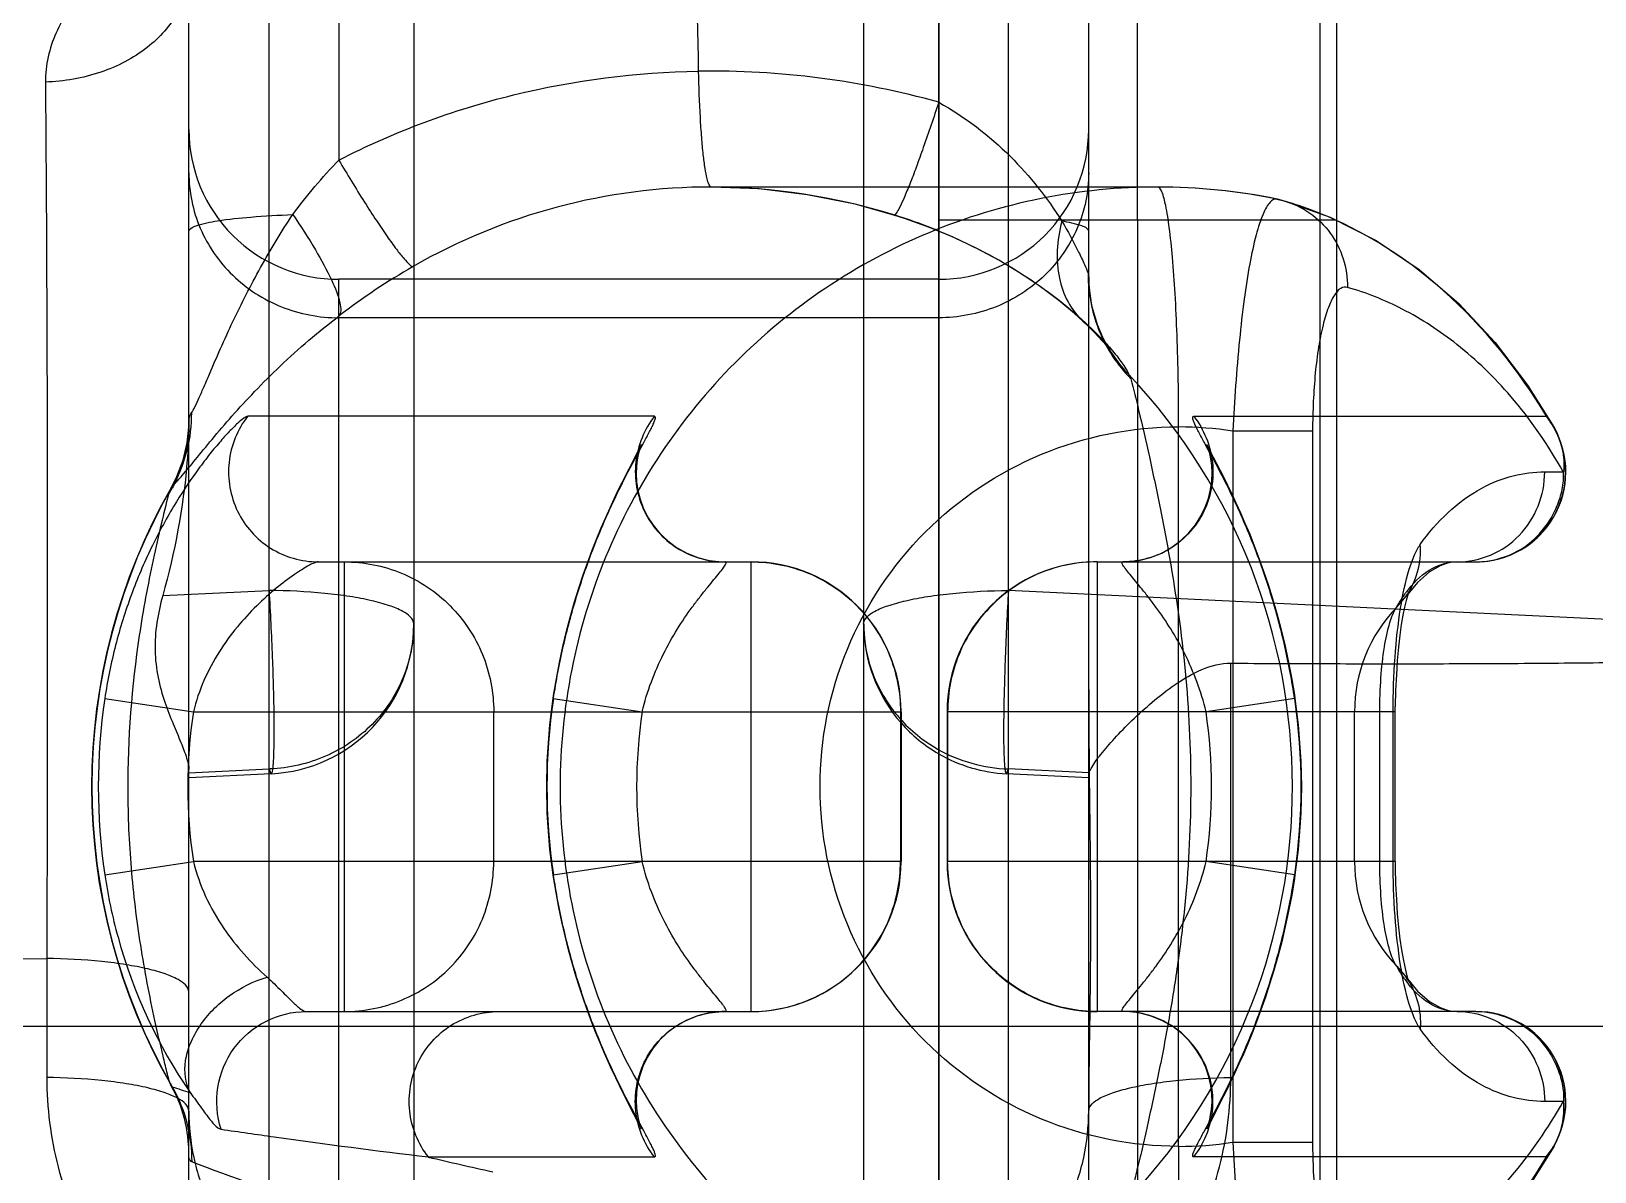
# Model space of a CAD drawing. Header units: millimetres. Extents: x 28656 to 29764, y -21384 to -20601.
# Drawn here: x 28895.61 to 28900.93, y -20744.49 to -20740.61 of the extents above; entities that cross this region are included whole.
import ezdxf

# ---------------------------------------------------------------- set-up
doc = ezdxf.new("R2010")
doc.units = ezdxf.units.MM
doc.header["$LTSCALE"] = 8
doc.layers.add('Cav-cor', color=30, linetype='Continuous')
doc.layers.add('dim', color=3, linetype='Continuous', lineweight=15)

# ---------------------------------------------------------------- blocks, each defined once
blk = doc.blocks.new('20160903.083130')
at = {"layer": 'Cav-cor', "color": 241}
for p, q in [((-0.2369, 23.4378), (-0.2369, 53.3917)), ((-0.7469, 51.8869), (-0.7469, 49.0643)), ((-0.8744, 46.3274), (-0.8744, 51.7583)), ((-0.1094, 46.3274), (-0.1094, 51.7588)), ((-0.8062, 46.7974), (-0.8062, 51.5036)), ((-0.1776, 46.7974), (-0.1776, 51.5036)), ((-0.6832, 51.3763), (-0.6832, 46.62)), ((-0.3007, 51.3763), (-0.3007, 46.62)), ((-0.0678, 49.0135), (-0.0678, 50.6318)), ((0.087, 50.2111), (0.087, 46.5596)), ((0.1013, 50.2043), (0.1013, 46.5665)), ((-0.0507, 49.0414), (-0.4301, 49.0414)), ((0.0512, 49.031), (0.0507, 49.0311)), ((0.0507, 49.0311), (0.0568, 49.0297)), ((-0.275, 49.0176), (-0.2751, 49.0177)), ((-0.2369, 49.0135), (0.1013, 49.0135)), ((-0.0678, 49.0135), (-0.0678, 47.7572)), ((0.1013, 49.013), (0.1006, 49.0133)), ((-0.7469, 45.9755), (-0.7469, 48.9629)), ((-0.2369, 48.9629), (-0.7469, 48.9629)), ((-0.2369, 48.9302), (-0.7469, 48.9302)), ((-0.1143, 48.9274), (-0.1089, 48.9229)), ((-0.0976, 48.9137), (-0.0973, 48.9132)), ((-0.4786, 48.8464), (-0.8244, 48.8464)), ((-0.0329, 48.2254), (-0.0329, 48.8374)), ((-0.0201, 48.8464), (0.2798, 48.8464)), ((0.2797, 48.8464), (0.2863, 48.837)), ((0.2863, 48.837), (0.2863, 48.8369)), ((0.0131, 48.8339), (0.0131, 48.2289)), ((0.0131, 48.8339), (0.081, 48.8339)), ((0.081, 48.8339), (0.081, 48.2289)), ((-0.0066, 48.8176), (0.0023, 48.8003)), ((0.2783, 48.7991), (0.2941, 48.7991)), ((-0.8894, 48.7856), (-0.8878, 48.7879)), ((-0.7644, 48.7226), (-0.3964, 48.7226)), ((-0.7422, 48.3401), (-0.7422, 48.7226)), ((-0.3964, 48.3401), (-0.3964, 48.7226)), ((-0.1023, 48.7226), (-0.1023, 48.3401)), ((-0.1023, 48.7226), (0.2198, 48.7226)), ((-0.8966, 48.6939), (-0.8062, 48.6982)), ((0.6346, 48.659), (-0.1776, 48.6982)), ((0.1525, 48.684), (0.1604, 48.6933)), ((0.1604, 48.6933), (0.1605, 48.6934)), ((0.0114, 48.284), (0.0114, 48.6364)), ((-0.9459, 48.6064), (-0.8705, 48.5951)), ((-0.5647, 48.6064), (-0.489, 48.5951)), ((0.066, 48.6064), (-0.0096, 48.5951)), ((0.1513, 48.4676), (0.1513, 48.5996)), ((-0.8705, 48.5951), (-0.2689, 48.5951)), ((-0.6152, 48.4676), (-0.6152, 48.5951)), ((-0.2694, 48.5951), (-0.2694, 48.4676)), ((-0.2689, 48.5951), (-0.2689, 48.4676)), ((-0.2298, 48.5951), (-0.2298, 48.4676)), ((0.1513, 48.5951), (-0.2298, 48.5951)), ((-0.2293, 48.5951), (-0.2293, 48.4676)), ((0.1165, 48.4676), (0.1165, 48.5951)), ((0.1381, 48.4676), (0.1381, 48.5951)), ((0.1494, 48.4676), (0.1494, 48.5951)), ((-0.8744, 48.5431), (-0.8062, 48.5464)), ((-0.8045, 48.5424), (-0.8062, 48.5464)), ((-0.1793, 48.5424), (-0.1776, 48.5464)), ((-0.1094, 48.5431), (-0.1776, 48.5464)), ((-0.8045, 48.5424), (-0.8744, 48.539)), ((-0.1094, 48.539), (-0.1793, 48.5424)), ((-0.9459, 48.4564), (-0.8705, 48.4676)), ((-0.2689, 48.4676), (-0.8705, 48.4676)), ((-0.5647, 48.4563), (-0.489, 48.4676)), ((0.1513, 48.4676), (-0.2298, 48.4676)), ((0.066, 48.4563), (-0.0096, 48.4676)), ((-1.6574, 48.3794), (-0.9952, 48.3852)), ((-0.9952, 48.3852), (-0.9952, 48.284)), ((0.1525, 48.3787), (0.1604, 48.3694)), ((0.1604, 48.3694), (0.1605, 48.3693)), ((-0.7745, 48.3401), (-0.3964, 48.3401)), ((0.2198, 48.3401), (-0.1023, 48.3401)), ((0.9616, 48.3274), (-1.3712, 48.3274)), ((-0.8896, 48.2774), (-0.891, 48.2803)), ((-0.8885, 48.276), (-0.8896, 48.2774)), ((-0.492, 48.2451), (-0.5, 48.2606)), ((-0.1094, 48.2568), (-0.1094, 48.2562)), ((0.2941, 48.2636), (0.2783, 48.2636)), ((0.0131, 48.2289), (0.081, 48.2289)), ((0.2797, 48.2164), (0.2863, 48.2257)), ((0.2863, 48.2257), (0.2863, 48.2258)), ((-0.6708, 48.2164), (-0.4786, 48.2164)), ((0.2798, 48.2164), (-0.0201, 48.2164))]:
    blk.add_line(p, q, dxfattribs=at)
for points in [[(-0.275, 49.0176), (-0.3079, 49.0267), (-0.3487, 49.0349), (-0.3896, 49.0398), (-0.4301, 49.0414)], [(0.0568, 49.0297), (0.096, 49.0158), (0.1351, 48.9959), (0.1716, 48.9713), (0.2053, 48.9423), (0.2361, 48.9093), (0.2638, 48.873), (0.2863, 48.837)], [(-0.2246, 48.9987), (-0.2447, 49.007), (-0.2651, 49.0144), (-0.275, 49.0176)], [(-0.1143, 48.9274), (-0.1214, 48.9338), (-0.1349, 48.945), (-0.1505, 48.9567), (-0.1676, 48.9682), (-0.1859, 48.9792), (-0.205, 48.9894), (-0.2246, 48.9987)], [(-0.1094, 48.9648), (-0.1092, 48.957), (-0.1069, 48.9406), (-0.1022, 48.9245), (-0.0976, 48.9137)], [(-0.0921, 48.9039), (-0.092, 48.9038), (-0.092, 48.9038), (-0.0927, 48.9047), (-0.0939, 48.9062), (-0.0957, 48.9083), (-0.0981, 48.911), (-0.1012, 48.9144), (-0.1049, 48.9183), (-0.1092, 48.9225), (-0.1138, 48.9269), (-0.1143, 48.9274)], [(-0.0973, 48.9132), (-0.0954, 48.9095), (-0.0936, 48.9063), (-0.0925, 48.9045), (-0.0921, 48.9039)], [(-0.8894, 48.7856), (-0.8851, 48.7939), (-0.8792, 48.8092), (-0.8758, 48.8239), (-0.8745, 48.8372), (-0.8744, 48.841)], [(-0.5647, 48.6064), (-0.5643, 48.6088), (-0.5619, 48.6231), (-0.5593, 48.637), (-0.5564, 48.6505), (-0.5533, 48.6636), (-0.5499, 48.6763), (-0.5464, 48.6885), (-0.5428, 48.7003), (-0.5391, 48.7115), (-0.5353, 48.7223), (-0.5315, 48.7326), (-0.5276, 48.7424), (-0.5238, 48.7516), (-0.52, 48.7604), (-0.5163, 48.7686), (-0.5128, 48.7763), (-0.5094, 48.7835), (-0.5061, 48.7901), (-0.503, 48.7962), (-0.5002, 48.8018), (-0.4935, 48.8148)], [(-0.4898, 48.8221), (-0.4897, 48.8224), (-0.4898, 48.822), (-0.4904, 48.8205), (-0.4913, 48.8178), (-0.4923, 48.814), (-0.4932, 48.8093), (-0.4939, 48.8038), (-0.4941, 48.7975), (-0.4938, 48.7906), (-0.4927, 48.7834), (-0.4908, 48.7759), (-0.4881, 48.7684), (-0.4844, 48.761), (-0.4797, 48.7537), (-0.474, 48.7468), (-0.4673, 48.7404), (-0.4597, 48.7347), (-0.4511, 48.73), (-0.4417, 48.7262), (-0.4317, 48.7237), (-0.4212, 48.7227), (-0.4193, 48.7226)], [(-0.4935, 48.8148), (-0.4919, 48.8179), (-0.4907, 48.8202), (-0.49, 48.8217), (-0.4898, 48.8221)], [(-0.08, 48.7226), (-0.0773, 48.7227), (-0.0668, 48.7238), (-0.0567, 48.7263), (-0.0472, 48.7301), (-0.0387, 48.735), (-0.031, 48.7407), (-0.0243, 48.7472), (-0.0186, 48.7541), (-0.014, 48.7615), (-0.0103, 48.769), (-0.0076, 48.7766), (-0.0058, 48.7841), (-0.0048, 48.7913), (-0.0045, 48.7982), (-0.0048, 48.8045), (-0.0055, 48.8101), (-0.0065, 48.8148), (-0.0075, 48.8184), (-0.0084, 48.8208), (-0.0089, 48.8221), (-0.009, 48.8224)], [(-0.009, 48.8224), (-0.0086, 48.8217), (-0.0078, 48.82), (-0.0066, 48.8176)], [(0.0023, 48.8003), (0.0054, 48.7943), (0.0087, 48.7877), (0.0122, 48.7804), (0.0158, 48.7727), (0.0196, 48.7643), (0.0235, 48.7554), (0.0275, 48.746), (0.0314, 48.7361), (0.0354, 48.7257), (0.0393, 48.7148), (0.0432, 48.7033), (0.047, 48.6913), (0.0506, 48.6788), (0.054, 48.6658), (0.0573, 48.6524), (0.0603, 48.6385), (0.0631, 48.6241), (0.0656, 48.6094), (0.066, 48.6064)], [(0.2038, 48.7226), (0.1971, 48.7219), (0.1893, 48.7193), (0.1803, 48.714), (0.1701, 48.7051), (0.1605, 48.6934)], [(0.163, 48.6976), (0.163, 48.6975), (0.1626, 48.6965), (0.1617, 48.6938), (0.1605, 48.6897), (0.1592, 48.6841), (0.1578, 48.6773), (0.1564, 48.6692), (0.1551, 48.6601), (0.154, 48.6499), (0.153, 48.6387), (0.1522, 48.6266), (0.1516, 48.6135), (0.1513, 48.5996)], [(0.1604, 48.6933), (0.1616, 48.6951), (0.1627, 48.697), (0.163, 48.6976)], [(-0.5702, 48.5314), (-0.5698, 48.553), (-0.5675, 48.5841), (-0.5647, 48.6064)], [(0.066, 48.6064), (0.0688, 48.5841), (0.0711, 48.553), (0.0716, 48.5314)], [(-0.5647, 48.4563), (-0.5674, 48.4778), (-0.5697, 48.5089), (-0.5702, 48.5314)], [(0.0716, 48.5314), (0.0711, 48.5089), (0.0688, 48.4778), (0.066, 48.4563)], [(0.1513, 48.4676), (0.1513, 48.4623), (0.1516, 48.4484), (0.1522, 48.4353), (0.153, 48.4231), (0.1541, 48.412), (0.1552, 48.4018), (0.1565, 48.3927), (0.1579, 48.3848), (0.1593, 48.378), (0.1606, 48.3726), (0.1618, 48.3686), (0.1626, 48.3661), (0.1628, 48.3657)], [(-0.5, 48.2606), (-0.5026, 48.2657), (-0.5054, 48.2713), (-0.5084, 48.2772), (-0.5115, 48.2836), (-0.5147, 48.2905), (-0.518, 48.2977), (-0.5214, 48.3054), (-0.5248, 48.3135), (-0.5283, 48.3219), (-0.5317, 48.3309), (-0.5352, 48.3402), (-0.5386, 48.3499), (-0.542, 48.36), (-0.5453, 48.3705), (-0.5485, 48.3814), (-0.5516, 48.3927), (-0.5545, 48.4044), (-0.5573, 48.4164), (-0.5599, 48.4287), (-0.5622, 48.4414), (-0.5643, 48.4543), (-0.5646, 48.4563)], [(0.066, 48.4563), (0.0655, 48.4532), (0.0632, 48.4392), (0.0606, 48.4255), (0.0577, 48.4123), (0.0547, 48.3994), (0.0514, 48.3869), (0.048, 48.3749), (0.0444, 48.3633), (0.0408, 48.3522), (0.0371, 48.3415), (0.0333, 48.3314), (0.0295, 48.3217), (0.0258, 48.3126), (0.0221, 48.3039), (0.0184, 48.2957), (0.0149, 48.288), (0.0115, 48.2809), (0.0083, 48.2742), (0.0052, 48.2681), (0.0024, 48.2625), (-0.0062, 48.2458)], [(0.1628, 48.3657), (0.163, 48.3652), (0.1627, 48.3658), (0.1614, 48.3679), (0.1604, 48.3694)], [(0.1605, 48.3693), (0.1702, 48.3575), (0.1804, 48.3486), (0.1894, 48.3434), (0.1971, 48.3408), (0.2038, 48.3401)], [(-0.4187, 48.3401), (-0.4213, 48.3401), (-0.4319, 48.3389), (-0.4421, 48.3364), (-0.4515, 48.3326), (-0.4601, 48.3277), (-0.4678, 48.3219), (-0.4745, 48.3154), (-0.4802, 48.3083), (-0.4848, 48.301), (-0.4885, 48.2934), (-0.4911, 48.2858), (-0.4929, 48.2783), (-0.4939, 48.271), (-0.4941, 48.2641), (-0.4938, 48.2579), (-0.493, 48.2523), (-0.492, 48.2477), (-0.491, 48.2441), (-0.4902, 48.2417), (-0.4898, 48.2405), (-0.4897, 48.2403)], [(-0.009, 48.2403), (-0.0089, 48.2404), (-0.0085, 48.2415), (-0.0077, 48.2437), (-0.0067, 48.2472), (-0.0057, 48.2516), (-0.0049, 48.257), (-0.0045, 48.2631), (-0.0047, 48.2699), (-0.0055, 48.2772), (-0.0072, 48.2847), (-0.0098, 48.2924), (-0.0133, 48.3), (-0.0179, 48.3076), (-0.0235, 48.3147), (-0.0302, 48.3214), (-0.0379, 48.3273), (-0.0466, 48.3323), (-0.0562, 48.3362), (-0.0664, 48.3389), (-0.0771, 48.3401), (-0.0793, 48.3401)], [(-0.8815, 48.2601), (-0.8829, 48.2637), (-0.8849, 48.2683), (-0.8874, 48.2733), (-0.8896, 48.2774)], [(-0.4897, 48.2403), (-0.4897, 48.2403), (-0.4901, 48.2411), (-0.4908, 48.2428), (-0.492, 48.2451)], [(-0.0062, 48.2458), (-0.0075, 48.2433), (-0.0084, 48.2415), (-0.0089, 48.2405), (-0.009, 48.2403)], [(0.2863, 48.2257), (0.2636, 48.1895), (0.2359, 48.1531), (0.2051, 48.1202), (0.1714, 48.0913), (0.1349, 48.0667), (0.0958, 48.0469), (0.0568, 48.0331)]]:
    blk.add_lwpolyline(points, dxfattribs=at)
for centre, radius, start, end in [((-0.4301, 48.4222), 0.7178, 74.3871, 90.8682), ((-0.7469, 49.0904), 0.1275, 179.9997, 270), ((-0.2369, 49.0904), 0.1275, 270, 0.0003), ((-0.4307, 48.5338), 0.5076, 89.9274, 119.8955), ((-0.4302, 48.521), 0.5203, 72.6583, 89.9852), ((-0.0508, 48.5324), 0.509, 78.4924, 89.9847), ((-0.0508, 48.5339), 0.5075, 78.3971, 89.9841), ((-0.0322, 48.7206), 0.3214, 65.5944, 74.9548), ((-0.4179, 48.5599), 0.4796, 68.208, 72.6837), ((-0.4136, 48.5707), 0.4679, 67.7792, 68.2047), ((-0.391, 48.4665), 0.5857, 119.9916, 127.3851), ((0.0131, 48.9677), 0.1232, 206.2863, 224.198), ((-0.4476, 48.5314), 0.5114, 316.87, 43.2655), ((-0.033, 48.5332), 0.3041, 81.2965, 89.9935), ((0.2198, 48.7991), 0.0765, 270, 29.6379), ((0.2199, 48.7996), 0.076, 29.4921, 38), ((-0.4457, 48.5314), 0.5114, 150.185, 209.7767), ((-0.4451, 48.5314), 0.5117, 149.9081, 209.9343), ((-0.994, 48.8422), 0.1198, 328.8043, 331.6178), ((-0.3964, 48.5951), 0.1275, 0.0001, 89.9999), ((-0.1023, 48.5951), 0.1275, 90, 180), ((0.2337, 48.6426), 0.091, 141.5264, 144.4765), ((0.2443, 48.5952), 0.1277, 135.9205, 180.0202), ((-0.8107, 48.6697), 0.1275, 272.7626, 359.9999), ((-0.1733, 48.6696), 0.1273, 180, 221.2991), ((-0.4422, 48.5314), 0.5092, 171.5261, 188.4742), ((-0.0607, 48.5314), 0.5093, 171.5259, 188.4741), ((-0.1774, 48.6714), 0.1237, 212.3088, 219.8655), ((-0.438, 48.5313), 0.5093, 351.5259, 8.4741), ((-0.443, 48.5314), 0.4323, 171.5158, 188.4849), ((-0.0614, 48.5314), 0.4323, 171.5154, 188.4846), ((-0.1763, 48.6724), 0.1251, 219.854, 221.4577), ((-0.1726, 48.6704), 0.1283, 221.3602, 239.8638), ((-0.4372, 48.5313), 0.4323, 351.5154, 8.4846), ((-0.8106, 48.6755), 0.1292, 271.936, 272.3128), ((-0.3964, 48.4676), 0.1275, 270.0001, 359.9999), ((-0.1023, 48.4676), 0.1275, 180, 270), ((0.2443, 48.4676), 0.1277, 179.9799, 224.0794), ((0.2341, 48.4204), 0.0915, 215.5256, 218.1442), ((0.2198, 48.2636), 0.0765, 330.3621, 90), ((-0.9986, 48.2174), 0.1247, 28.7953, 30.3032), ((-0.9958, 48.2189), 0.1215, 19.8202, 28.821), ((-0.2106, 50.39), 2.22, 252.2184, 252.6275), ((-0.9992, 48.2129), 0.1275, 359.6991, 29.7074), ((-0.033, 48.5295), 0.3041, 270.0065, 278.7035), ((0.2199, 48.2631), 0.076, 322, 330.5091), ((0.2467, 52.1031), 3.9936, 256.7178, 257.5232)]:
    blk.add_arc(centre, radius, start, end, dxfattribs=at)
for points, knots in [([(-0.441, 49.1399), (-0.4435, 49.263), (-0.4496, 49.4382), (-0.4649, 49.6563), (-0.4745, 49.7514), (-0.48, 49.7944)], [0, 0, 0, 0, 0.563189, 0.801478, 1, 1, 1, 1]), ([(-0.8744, 49.2264), (-0.8744, 49.2141), (-0.8815, 49.1881), (-0.9095, 49.1571), (-0.9496, 49.1365), (-0.9805, 49.1312), (-0.9964, 49.1307)], [0, 0, 0, 0, 0.217309, 0.454651, 0.718254, 1, 1, 1, 1]), ([(-0.9661, 49.2088), (-0.9735, 49.1969), (-0.9897, 49.1736), (-0.9965, 49.145), (-0.9964, 49.1307)], [0, 0, 0, 0, 0.494123, 1, 1, 1, 1]), ([(-0.9964, 49.1307), (-0.9954, 49.0175), (-0.9945, 48.769), (-0.9948, 48.5205), (-0.9952, 48.3852)], [0, 0, 0, 0, 0.455505, 1, 1, 1, 1]), ([(-0.7469, 49.0643), (-0.7, 49.0885), (-0.5998, 49.1257), (-0.4939, 49.1391), (-0.441, 49.1399)], [0, 0, 0, 0, 0.499504, 1, 1, 1, 1]), ([(-0.4301, 49.0414), (-0.431, 49.0414), (-0.4327, 49.0443), (-0.434, 49.0493), (-0.4358, 49.0582), (-0.4372, 49.0698), (-0.4385, 49.0843), (-0.4401, 49.108), (-0.4407, 49.1268), (-0.441, 49.1399)], [0, 0, 0, 0, 0.025742, 0.081687, 0.170012, 0.289077, 0.435903, 0.606562, 1, 1, 1, 1]), ([(-0.2369, 49.1135), (-0.2411, 49.1006), (-0.2474, 49.0821), (-0.2557, 49.0589), (-0.2611, 49.0447), (-0.2658, 49.0333), (-0.2696, 49.025), (-0.2723, 49.0201), (-0.2739, 49.018), (-0.2747, 49.0175), (-0.275, 49.0176)], [0, 0, 0, 0, 0.393078, 0.564689, 0.712626, 0.832696, 0.921645, 0.976978, 0.992051, 1, 1, 1, 1]), ([(-0.2369, 49.1135), (-0.2146, 49.1011), (-0.1752, 49.0709), (-0.1447, 49.0322), (-0.1322, 49.0124)], [0, 0, 0, 0, 0.521719, 1, 1, 1, 1]), ([(-0.7469, 49.0643), (-0.7398, 49.0523), (-0.7293, 49.035), (-0.7154, 49.0134), (-0.7064, 49.0001), (-0.6986, 48.9892), (-0.6923, 48.9812), (-0.6879, 48.9764), (-0.6853, 48.9743), (-0.6842, 48.9738), (-0.6837, 48.9738)], [0, 0, 0, 0, 0.378425, 0.546434, 0.693326, 0.81488, 0.907742, 0.96933, 0.988289, 1, 1, 1, 1]), ([(-0.8744, 49.0536), (-0.8744, 49.0375), (-0.8677, 49.0049), (-0.8392, 48.9639), (-0.7968, 48.9365), (-0.7635, 48.9302), (-0.7469, 48.9302)], [0, 0, 0, 0, 0.246224, 0.494677, 0.746248, 1, 1, 1, 1]), ([(-0.1094, 49.0536), (-0.1094, 49.0375), (-0.1161, 49.0049), (-0.1447, 48.9639), (-0.187, 48.9365), (-0.2204, 48.9302), (-0.2369, 48.9302)], [0, 0, 0, 0, 0.246225, 0.494677, 0.746248, 1, 1, 1, 1]), ([(-0.0507, 49.0414), (-0.0839, 49.0414), (-0.1505, 49.0348), (-0.2464, 49.0056), (-0.3348, 48.9581), (-0.4123, 48.8943), (-0.4759, 48.8165), (-0.5387, 48.6986), (-0.5721, 48.5314), (-0.5387, 48.3641), (-0.4759, 48.2462), (-0.4123, 48.1684), (-0.3348, 48.1046), (-0.2464, 48.0572), (-0.1505, 48.0279), (-0.0839, 48.0214), (-0.0507, 48.0214)], [0, 0, 0, 0, 0.062458, 0.124934, 0.187442, 0.249994, 0.312592, 0.375233, 0.5, 0.624767, 0.687408, 0.750006, 0.812558, 0.875066, 0.937542, 1, 1, 1, 1]), ([(-0.0329, 48.8374), (-0.0329, 48.8506), (-0.0331, 48.8767), (-0.0341, 48.9144), (-0.0357, 48.9493), (-0.0378, 48.9798), (-0.0404, 49.0049), (-0.0432, 49.0235), (-0.046, 49.0349), (-0.0484, 49.0401), (-0.05, 49.0414), (-0.0507, 49.0414)], [0, 0, 0, 0, 0.192757, 0.378157, 0.549151, 0.69925, 0.822809, 0.915315, 0.973811, 0.990312, 1, 1, 1, 1]), ([(0.0507, 49.0311), (0.0498, 49.0313), (0.0474, 49.0309), (0.0443, 49.0282), (0.0414, 49.0239), (0.0385, 49.0177), (0.0356, 49.0098), (0.0315, 48.9959), (0.027, 48.9744), (0.0224, 48.9446), (0.0171, 48.8972), (0.0145, 48.8597), (0.0131, 48.8339)], [0, 0, 0, 0, 0.014338, 0.03265, 0.057806, 0.090829, 0.131997, 0.18123, 0.302641, 0.451272, 0.62162, 1, 1, 1, 1]), ([(0.0568, 49.0297), (0.0645, 49.0274), (0.0794, 49.0204), (0.0971, 49.003), (0.1082, 48.9808), (0.1107, 48.9643), (0.1106, 48.956)], [0, 0, 0, 0, 0.247656, 0.496434, 0.747497, 1, 1, 1, 1]), ([(-0.8744, 49.0039), (-0.8744, 49.0048), (-0.8722, 49.007), (-0.8641, 49.0101), (-0.8467, 49.0135), (-0.8194, 49.0163), (-0.798, 49.0175), (-0.7861, 49.018)], [0, 0, 0, 0, 0.030843, 0.088118, 0.293284, 0.606903, 1, 1, 1, 1]), ([(-0.8723, 48.8493), (-0.871, 48.8508), (-0.8688, 48.8553), (-0.8653, 48.8628), (-0.8613, 48.8721), (-0.8553, 48.8861), (-0.8473, 48.9045), (-0.837, 48.9271), (-0.8257, 48.9501), (-0.8094, 48.9808), (-0.7958, 49.0034), (-0.7861, 49.018)], [0, 0, 0, 0, 0.030811, 0.077073, 0.131819, 0.19128, 0.317711, 0.449624, 0.584662, 0.721766, 1, 1, 1, 1]), ([(-0.7861, 49.018), (-0.7793, 49.0082), (-0.7675, 48.9899), (-0.7538, 48.9649), (-0.7466, 48.9473), (-0.745, 48.9369), (-0.7457, 48.9331), (-0.7466, 48.9319)], [0, 0, 0, 0, 0.370216, 0.674521, 0.88629, 0.954279, 1, 1, 1, 1]), ([(-0.1322, 49.0124), (-0.1344, 49.0042), (-0.137, 48.988), (-0.1354, 48.9644), (-0.1281, 48.9435), (-0.1194, 48.9321), (-0.1143, 48.9274)], [0, 0, 0, 0, 0.278531, 0.535663, 0.77344, 1, 1, 1, 1]), ([(-0.1094, 49.0039), (-0.1094, 49.0048), (-0.1114, 49.0069), (-0.119, 49.0099), (-0.1265, 49.0114), (-0.1322, 49.0124)], [0, 0, 0, 0, 0.106927, 0.302353, 1, 1, 1, 1]), ([(-0.1322, 49.0124), (-0.1272, 49.0038), (-0.1205, 48.9916), (-0.1134, 48.9766), (-0.1108, 48.9706), (-0.1099, 48.9681)], [0, 0, 0, 0, 0.60242, 0.841477, 1, 1, 1, 1]), ([(0.2798, 48.8464), (0.2561, 48.8859), (0.2037, 48.9514), (0.1342, 48.998), (0.1013, 49.013)], [0, 0, 0, 0, 0.560607, 1, 1, 1, 1]), ([(-0.2366, 49.0039), (-0.2106, 48.9932), (-0.1654, 48.9697), (-0.1252, 48.9385), (-0.1089, 48.9229)], [0, 0, 0, 0, 0.555322, 1, 1, 1, 1]), ([(-0.1094, 48.9648), (-0.1094, 48.949), (-0.103, 48.9169), (-0.0848, 48.8897), (-0.0736, 48.8783)], [0, 0, 0, 0, 0.498395, 1, 1, 1, 1]), ([(0.1106, 48.956), (0.1087, 48.9566), (0.1053, 48.9559), (0.1019, 48.9528), (0.098, 48.9476), (0.0937, 48.9379), (0.0893, 48.923), (0.0857, 48.9043), (0.083, 48.8826), (0.0814, 48.8588), (0.081, 48.8423), (0.081, 48.8339)], [0, 0, 0, 0, 0.04297, 0.069998, 0.103331, 0.191862, 0.310392, 0.456296, 0.624533, 0.80834, 1, 1, 1, 1]), ([(0.2941, 48.7991), (0.2813, 48.8218), (0.2545, 48.8612), (0.207, 48.9072), (0.1596, 48.9383), (0.1267, 48.9515), (0.1106, 48.956)], [0, 0, 0, 0, 0.316155, 0.573465, 0.796982, 1, 1, 1, 1]), ([(-0.8878, 48.7879), (-0.885, 48.7903), (-0.8787, 48.7976), (-0.8679, 48.8107), (-0.854, 48.8277), (-0.8374, 48.8472), (-0.8182, 48.868), (-0.7887, 48.8975), (-0.7641, 48.9186), (-0.7466, 48.9319)], [0, 0, 0, 0, 0.055116, 0.141816, 0.252535, 0.38059, 0.521709, 0.673166, 1, 1, 1, 1]), ([(-0.1089, 48.9229), (-0.1043, 48.9186), (-0.0963, 48.9104), (-0.0862, 48.8988), (-0.0794, 48.8896), (-0.0761, 48.8841), (-0.0752, 48.8818)], [0, 0, 0, 0, 0.354454, 0.644538, 0.86248, 1, 1, 1, 1]), ([(-0.0736, 48.8783), (-0.0711, 48.8695), (-0.0659, 48.8473), (-0.0573, 48.8102), (-0.0481, 48.7664), (-0.0363, 48.7038), (-0.0253, 48.6234), (-0.021, 48.5256), (-0.0256, 48.444), (-0.0336, 48.3794), (-0.0413, 48.3318), (-0.0502, 48.2857), (-0.0582, 48.2488), (-0.0644, 48.2216), (-0.0685, 48.2044), (-0.0718, 48.1914), (-0.0735, 48.1842), (-0.0744, 48.1818)], [0, 0, 0, 0, 0.038965, 0.096873, 0.16178, 0.229415, 0.367362, 0.506231, 0.645066, 0.714211, 0.782778, 0.849976, 0.913775, 0.942942, 0.968757, 0.988857, 1, 1, 1, 1]), ([(-0.8244, 48.8464), (-0.8248, 48.8464), (-0.826, 48.8459), (-0.8289, 48.844), (-0.8337, 48.8398), (-0.8407, 48.8329), (-0.8489, 48.8237), (-0.858, 48.8126), (-0.8715, 48.7948), (-0.8885, 48.7689), (-0.9074, 48.7338), (-0.9242, 48.6943), (-0.9375, 48.6515), (-0.9436, 48.6216), (-0.9459, 48.6064)], [0, 0, 0, 0, 0.004971, 0.012989, 0.038213, 0.074473, 0.119904, 0.1728, 0.231778, 0.363897, 0.510377, 0.667349, 0.831781, 1, 1, 1, 1]), ([(-0.8744, 48.8448), (-0.8744, 48.832), (-0.8767, 48.7811), (-0.8864, 48.7307), (-0.8966, 48.6939)], [0, 0, 0, 0, 0.2503, 1, 1, 1, 1]), ([(-0.8744, 48.841), (-0.8744, 48.8266), (-0.8781, 48.807), (-0.8863, 48.7895), (-0.8886, 48.7852)], [0, 0, 0, 0, 0.747845, 1, 1, 1, 1]), ([(-0.8723, 48.8493), (-0.8722, 48.8387), (-0.8747, 48.8172), (-0.8827, 48.7972), (-0.8878, 48.7879)], [0, 0, 0, 0, 0.501847, 1, 1, 1, 1]), ([(-0.8744, 48.841), (-0.8744, 48.8419), (-0.8743, 48.8447), (-0.8736, 48.8478), (-0.8723, 48.8493)], [0, 0, 0, 0, 0.302191, 1, 1, 1, 1]), ([(-0.8244, 48.8464), (-0.8331, 48.8353), (-0.8443, 48.8076), (-0.8366, 48.7639), (-0.8072, 48.7308), (-0.7785, 48.7226), (-0.7644, 48.7226)], [0, 0, 0, 0, 0.250292, 0.500571, 0.750453, 1, 1, 1, 1]), ([(-0.5644, 48.6064), (-0.5622, 48.6212), (-0.5567, 48.6504), (-0.5454, 48.6926), (-0.5318, 48.732), (-0.5169, 48.7673), (-0.502, 48.7976), (-0.4904, 48.819), (-0.4836, 48.8316), (-0.4808, 48.8371), (-0.4793, 48.8403), (-0.4783, 48.8428), (-0.4778, 48.8446), (-0.4776, 48.846), (-0.4783, 48.8464), (-0.4786, 48.8464)], [0, 0, 0, 0, 0.175248, 0.346337, 0.509354, 0.660275, 0.793983, 0.902757, 0.944245, 0.960979, 0.974722, 0.985274, 0.992592, 0.99693, 1, 1, 1, 1]), ([(-0.4786, 48.8464), (-0.4872, 48.8353), (-0.4985, 48.8078), (-0.4909, 48.7643), (-0.4618, 48.7311), (-0.4333, 48.7227), (-0.4193, 48.7226)], [0, 0, 0, 0, 0.250282, 0.500551, 0.750428, 1, 1, 1, 1]), ([(-0.0329, 48.2254), (-0.0726, 48.2254), (-0.1528, 48.2413), (-0.2541, 48.3094), (-0.3219, 48.4113), (-0.3457, 48.5314), (-0.3219, 48.6514), (-0.2541, 48.7533), (-0.1528, 48.8214), (-0.0726, 48.8374), (-0.0329, 48.8374)], [0, 0, 0, 0, 0.124789, 0.249686, 0.374779, 0.5, 0.625221, 0.750313, 0.875211, 1, 1, 1, 1]), ([(-0.0201, 48.8464), (-0.0114, 48.8353), (-0.0001, 48.8076), (-0.0078, 48.7639), (-0.0373, 48.7308), (-0.066, 48.7226), (-0.08, 48.7226)], [0, 0, 0, 0, 0.250292, 0.500571, 0.750453, 1, 1, 1, 1]), ([(0.0657, 48.6064), (0.0635, 48.6212), (0.058, 48.6505), (0.0468, 48.6927), (0.0332, 48.7321), (0.0182, 48.7674), (0.0034, 48.7977), (-0.0083, 48.819), (-0.0151, 48.8316), (-0.0179, 48.8371), (-0.0194, 48.8403), (-0.0204, 48.8428), (-0.0209, 48.8446), (-0.021, 48.846), (-0.0203, 48.8464), (-0.0201, 48.8464)], [0, 0, 0, 0, 0.175438, 0.346841, 0.509872, 0.660724, 0.794298, 0.90291, 0.944316, 0.961027, 0.974759, 0.985306, 0.992611, 0.99694, 1, 1, 1, 1]), ([(0.2198, 48.7226), (0.2329, 48.7226), (0.2597, 48.7297), (0.2887, 48.7589), (0.2996, 48.7987), (0.2925, 48.8255), (0.286, 48.837)], [0, 0, 0, 0, 0.249471, 0.49924, 0.749425, 1, 1, 1, 1]), ([(0.2863, 48.8369), (0.2895, 48.8313), (0.2942, 48.8189), (0.295, 48.8057), (0.2944, 48.7991)], [0, 0, 0, 0, 0.496212, 1, 1, 1, 1]), ([(0.1725, 48.7374), (0.1861, 48.7567), (0.2112, 48.781), (0.2507, 48.7968), (0.2694, 48.7991), (0.2783, 48.7991)], [0, 0, 0, 0, 0.56086, 0.787063, 1, 1, 1, 1]), ([(0.2038, 48.7226), (0.2135, 48.7226), (0.2332, 48.7266), (0.258, 48.7437), (0.2745, 48.7692), (0.2783, 48.7892), (0.2783, 48.7991)], [0, 0, 0, 0, 0.247113, 0.495925, 0.747126, 1, 1, 1, 1]), ([(0.2198, 48.7226), (0.2295, 48.7226), (0.2492, 48.7266), (0.2699, 48.7408), (0.2821, 48.7564), (0.2892, 48.7697), (0.2937, 48.7841), (0.2945, 48.7941), (0.2944, 48.7991)], [0, 0, 0, 0, 0.246435, 0.494665, 0.619846, 0.74648, 0.873406, 1, 1, 1, 1]), ([(-0.891, 48.2803), (-0.8916, 48.2832), (-0.8935, 48.2904), (-0.8976, 48.3078), (-0.9035, 48.3328), (-0.9099, 48.3643), (-0.9174, 48.4074), (-0.9241, 48.4621), (-0.9279, 48.5502), (-0.9211, 48.6383), (-0.9071, 48.7134), (-0.8981, 48.7532), (-0.8935, 48.7718), (-0.8915, 48.7801)], [0, 0, 0, 0, 0.017516, 0.044551, 0.10585, 0.169922, 0.234833, 0.365402, 0.496234, 0.757502, 0.886788, 0.948951, 1, 1, 1, 1]), ([(0.1494, 48.5951), (0.1494, 48.6106), (0.1504, 48.6401), (0.1548, 48.6807), (0.1607, 48.7098), (0.167, 48.7277), (0.1706, 48.7346), (0.1725, 48.7374)], [0, 0, 0, 0, 0.31935, 0.60879, 0.841719, 0.930873, 1, 1, 1, 1]), ([(0.1605, 48.6934), (0.1649, 48.6997), (0.1716, 48.7139), (0.1731, 48.7296), (0.1725, 48.7374)], [0, 0, 0, 0, 0.496439, 1, 1, 1, 1]), ([(-0.7644, 48.7226), (-0.7655, 48.7226), (-0.7681, 48.7216), (-0.7725, 48.7195), (-0.7783, 48.716), (-0.7878, 48.7097), (-0.8011, 48.6997), (-0.8175, 48.685), (-0.8339, 48.6671), (-0.8548, 48.6386), (-0.8662, 48.6132), (-0.8705, 48.5951)], [0, 0, 0, 0, 0.017661, 0.047368, 0.087253, 0.135195, 0.24879, 0.379101, 0.521598, 0.673966, 1, 1, 1, 1]), ([(-0.7422, 48.7226), (-0.7257, 48.7226), (-0.6922, 48.716), (-0.65, 48.6876), (-0.6218, 48.6452), (-0.6152, 48.6117), (-0.6152, 48.5951)], [0, 0, 0, 0, 0.249572, 0.499406, 0.749597, 1, 1, 1, 1]), ([(-0.489, 48.5951), (-0.4869, 48.6038), (-0.4818, 48.6205), (-0.4715, 48.644), (-0.4597, 48.6651), (-0.449, 48.6808), (-0.4406, 48.6919), (-0.4347, 48.6993), (-0.4294, 48.7058), (-0.4247, 48.7114), (-0.4211, 48.7159), (-0.4188, 48.719), (-0.4179, 48.7209), (-0.4176, 48.7218), (-0.4179, 48.7226), (-0.4184, 48.7226), (-0.4187, 48.7226)], [0, 0, 0, 0, 0.179953, 0.354014, 0.518022, 0.668601, 0.737516, 0.801231, 0.858531, 0.907974, 0.947831, 0.975933, 0.985072, 0.991108, 0.995129, 1, 1, 1, 1]), ([(-0.3964, 48.7226), (-0.3799, 48.7226), (-0.3464, 48.716), (-0.3042, 48.6876), (-0.276, 48.6452), (-0.2694, 48.6117), (-0.2694, 48.5951)], [0, 0, 0, 0, 0.24956, 0.499377, 0.74956, 1, 1, 1, 1]), ([(-0.1023, 48.7226), (-0.1188, 48.7226), (-0.1522, 48.716), (-0.1944, 48.6876), (-0.2227, 48.6452), (-0.2293, 48.6117), (-0.2293, 48.5951)], [0, 0, 0, 0, 0.249571, 0.499413, 0.74961, 1, 1, 1, 1]), ([(-0.0096, 48.5951), (-0.0117, 48.6038), (-0.0169, 48.6206), (-0.0271, 48.6441), (-0.039, 48.6652), (-0.0497, 48.6808), (-0.0581, 48.692), (-0.0639, 48.6993), (-0.0693, 48.7058), (-0.0739, 48.7114), (-0.0772, 48.7154), (-0.0791, 48.7181), (-0.0802, 48.7196), (-0.0808, 48.7209), (-0.0811, 48.7218), (-0.0807, 48.7226), (-0.0802, 48.7226), (-0.08, 48.7226)], [0, 0, 0, 0, 0.180197, 0.354631, 0.518599, 0.669055, 0.737932, 0.801503, 0.85874, 0.908118, 0.947829, 0.96344, 0.975897, 0.985048, 0.991084, 0.995097, 1, 1, 1, 1]), ([(0.1625, 48.6992), (0.1681, 48.7064), (0.1803, 48.7179), (0.1966, 48.7226), (0.2037, 48.7226)], [0, 0, 0, 0, 0.560703, 1, 1, 1, 1]), ([(-0.8966, 48.6939), (-0.8987, 48.6863), (-0.9022, 48.6709), (-0.9039, 48.6474), (-0.9012, 48.6245), (-0.8953, 48.6038), (-0.8882, 48.5855), (-0.8815, 48.5699), (-0.8765, 48.5571), (-0.8744, 48.5493), (-0.8744, 48.546)], [0, 0, 0, 0, 0.153887, 0.309176, 0.46013, 0.602098, 0.73134, 0.844155, 0.935421, 1, 1, 1, 1]), ([(-0.6832, 48.6697), (-0.6832, 48.6744), (-0.6922, 48.6809), (-0.7046, 48.6858), (-0.72, 48.69), (-0.7383, 48.6934), (-0.7674, 48.697), (-0.7904, 48.6981), (-0.8062, 48.6982)], [0, 0, 0, 0, 0.10883, 0.203336, 0.324764, 0.470156, 0.635055, 1, 1, 1, 1]), ([(-0.8062, 48.6982), (-0.8057, 48.6888), (-0.8047, 48.6699), (-0.8035, 48.6421), (-0.8026, 48.6156), (-0.8021, 48.5918), (-0.8021, 48.5743), (-0.8023, 48.5625), (-0.8025, 48.5556), (-0.8028, 48.5502), (-0.8033, 48.546), (-0.8036, 48.5438), (-0.8042, 48.5424), (-0.8045, 48.5424)], [0, 0, 0, 0, 0.181152, 0.362973, 0.535345, 0.689898, 0.81914, 0.872213, 0.916588, 0.951807, 0.977497, 0.993375, 1, 1, 1, 1]), ([(-0.3007, 48.6697), (-0.3007, 48.6744), (-0.2917, 48.6809), (-0.2792, 48.6858), (-0.2639, 48.69), (-0.2455, 48.6934), (-0.2164, 48.697), (-0.1934, 48.6981), (-0.1776, 48.6982)], [0, 0, 0, 0, 0.10883, 0.203336, 0.324764, 0.470156, 0.635055, 1, 1, 1, 1]), ([(-0.1776, 48.6982), (-0.1782, 48.6888), (-0.1792, 48.6699), (-0.1804, 48.6421), (-0.1812, 48.6156), (-0.1817, 48.5918), (-0.1818, 48.5743), (-0.1816, 48.5625), (-0.1813, 48.5556), (-0.181, 48.5502), (-0.1806, 48.546), (-0.1802, 48.5438), (-0.1797, 48.5424), (-0.1793, 48.5424)], [0, 0, 0, 0, 0.181152, 0.362973, 0.535345, 0.689898, 0.81914, 0.872213, 0.916588, 0.951807, 0.977497, 0.993375, 1, 1, 1, 1]), ([(0.1525, 48.684), (0.1531, 48.6851), (0.1553, 48.689), (0.1577, 48.6927), (0.1596, 48.6954)], [0, 0, 0, 0, 0.268136, 1, 1, 1, 1]), ([(0.1381, 48.5951), (0.1381, 48.6048), (0.1387, 48.6232), (0.1414, 48.6486), (0.1456, 48.6688), (0.1498, 48.6801), (0.1525, 48.684)], [0, 0, 0, 0, 0.31949, 0.609051, 0.842098, 1, 1, 1, 1]), ([(-0.6832, 48.6697), (-0.6832, 48.6541), (-0.6895, 48.6223), (-0.7166, 48.582), (-0.7571, 48.5544), (-0.7892, 48.5471), (-0.8054, 48.5464)], [0, 0, 0, 0, 0.246068, 0.494448, 0.74599, 1, 1, 1, 1]), ([(-0.3007, 48.6697), (-0.3007, 48.6585), (-0.2974, 48.6358), (-0.288, 48.6149), (-0.2819, 48.6054)], [0, 0, 0, 0, 0.498646, 1, 1, 1, 1]), ([(0.0114, 48.6364), (0.0375, 48.6362), (0.0896, 48.636), (0.1679, 48.6359), (0.2461, 48.6361), (0.3113, 48.6367), (0.3635, 48.6374), (0.4026, 48.6382), (0.4417, 48.6391), (0.4808, 48.6404), (0.5134, 48.6418), (0.5395, 48.6432), (0.559, 48.6445), (0.5785, 48.6461), (0.5948, 48.6477), (0.6077, 48.6495), (0.6174, 48.6511), (0.6252, 48.6532), (0.6316, 48.655), (0.6339, 48.6576), (0.6346, 48.659)], [0, 0, 0, 0, 0.124969, 0.249944, 0.374924, 0.499913, 0.562412, 0.624914, 0.68742, 0.749931, 0.812449, 0.843712, 0.874978, 0.906248, 0.937522, 0.953163, 0.968808, 0.98444, 0.992274, 1, 1, 1, 1]), ([(-0.1094, 48.5409), (-0.1094, 48.5419), (-0.1086, 48.5443), (-0.1055, 48.5504), (-0.0983, 48.5601), (-0.0869, 48.5733), (-0.0723, 48.5882), (-0.0552, 48.6037), (-0.0296, 48.6238), (-0.0055, 48.6365), (0.0114, 48.6364)], [0, 0, 0, 0, 0.018566, 0.04684, 0.130693, 0.244046, 0.37783, 0.524988, 0.680523, 1, 1, 1, 1]), ([(-0.1094, 48.6139), (-0.1094, 48.5544), (-0.1075, 48.4651), (-0.1081, 48.3461), (-0.1094, 48.2866), (-0.1094, 48.2568)], [0, 0, 0, 0, 0.499983, 0.749986, 1, 1, 1, 1]), ([(-0.8705, 48.4676), (-0.8656, 48.4473), (-0.8483, 48.4109), (-0.8216, 48.3815), (-0.8079, 48.3693)], [0, 0, 0, 0, 0.530819, 1, 1, 1, 1]), ([(-0.7422, 48.3401), (-0.7257, 48.3401), (-0.6922, 48.3468), (-0.65, 48.3751), (-0.6218, 48.4175), (-0.6152, 48.451), (-0.6152, 48.4676)], [0, 0, 0, 0, 0.24956, 0.499377, 0.74956, 1, 1, 1, 1]), ([(-0.4187, 48.3401), (-0.4184, 48.3401), (-0.4179, 48.3402), (-0.4176, 48.3409), (-0.4179, 48.3419), (-0.4185, 48.3431), (-0.4195, 48.3446), (-0.4215, 48.3473), (-0.4247, 48.3513), (-0.4294, 48.3569), (-0.4347, 48.3634), (-0.4405, 48.3707), (-0.449, 48.3819), (-0.4596, 48.3975), (-0.4715, 48.4186), (-0.4818, 48.4421), (-0.4869, 48.4589), (-0.489, 48.4676)], [0, 0, 0, 0, 0.004903, 0.008916, 0.014952, 0.024103, 0.03656, 0.052171, 0.091882, 0.14126, 0.198497, 0.262068, 0.330946, 0.481401, 0.645369, 0.819803, 1, 1, 1, 1]), ([(-0.3964, 48.3401), (-0.3799, 48.3401), (-0.3464, 48.3468), (-0.3042, 48.3751), (-0.276, 48.4175), (-0.2694, 48.451), (-0.2694, 48.4676)], [0, 0, 0, 0, 0.24956, 0.499377, 0.74956, 1, 1, 1, 1]), ([(-0.1023, 48.3401), (-0.1188, 48.3401), (-0.1522, 48.3468), (-0.1944, 48.3752), (-0.2227, 48.4175), (-0.2293, 48.451), (-0.2293, 48.4676)], [0, 0, 0, 0, 0.249571, 0.499413, 0.74961, 1, 1, 1, 1]), ([(-0.08, 48.3401), (-0.0802, 48.3401), (-0.0807, 48.3402), (-0.0811, 48.3409), (-0.0808, 48.3419), (-0.0798, 48.3438), (-0.0775, 48.3468), (-0.0739, 48.3514), (-0.0693, 48.3569), (-0.0639, 48.3634), (-0.0581, 48.3708), (-0.0496, 48.3819), (-0.039, 48.3976), (-0.0271, 48.4187), (-0.0168, 48.4422), (-0.0117, 48.459), (-0.0096, 48.4676)], [0, 0, 0, 0, 0.004872, 0.008893, 0.014929, 0.024067, 0.05217, 0.092025, 0.141467, 0.198767, 0.262479, 0.331392, 0.481972, 0.64598, 0.820045, 1, 1, 1, 1]), ([(0.1525, 48.3787), (0.1498, 48.3826), (0.1456, 48.394), (0.1414, 48.4141), (0.1387, 48.4395), (0.1381, 48.4579), (0.1381, 48.4676)], [0, 0, 0, 0, 0.157819, 0.390743, 0.680312, 1, 1, 1, 1]), ([(0.1725, 48.3254), (0.1706, 48.3281), (0.167, 48.335), (0.1607, 48.3529), (0.1548, 48.382), (0.1504, 48.4226), (0.1494, 48.4521), (0.1494, 48.4676)], [0, 0, 0, 0, 0.069109, 0.158186, 0.391005, 0.680449, 1, 1, 1, 1]), ([(-0.9459, 48.4564), (-0.9432, 48.4385), (-0.9294, 48.3733), (-0.9009, 48.3113), (-0.8734, 48.2712)], [0, 0, 0, 0, 0.27087, 1, 1, 1, 1]), ([(-0.4786, 48.2164), (-0.4783, 48.2164), (-0.4776, 48.2167), (-0.4778, 48.2181), (-0.4782, 48.2199), (-0.4793, 48.2225), (-0.4808, 48.2256), (-0.4836, 48.2311), (-0.4904, 48.2437), (-0.502, 48.265), (-0.5169, 48.2953), (-0.5318, 48.3306), (-0.5454, 48.37), (-0.5567, 48.4122), (-0.5622, 48.4415), (-0.5644, 48.4564)], [0, 0, 0, 0, 0.00306, 0.007389, 0.014694, 0.025241, 0.038973, 0.055684, 0.09709, 0.205702, 0.339276, 0.490128, 0.653159, 0.824562, 1, 1, 1, 1]), ([(-0.0201, 48.2164), (-0.0203, 48.2164), (-0.021, 48.2167), (-0.0209, 48.2182), (-0.0204, 48.2199), (-0.0193, 48.2225), (-0.0179, 48.2256), (-0.015, 48.2311), (-0.0082, 48.2437), (0.0034, 48.2651), (0.0183, 48.2954), (0.0332, 48.3308), (0.0468, 48.3701), (0.058, 48.4123), (0.0635, 48.4415), (0.0657, 48.4564)], [0, 0, 0, 0, 0.00307, 0.007408, 0.014726, 0.025279, 0.039021, 0.055754, 0.09724, 0.206013, 0.339717, 0.490639, 0.653659, 0.82475, 1, 1, 1, 1]), ([(-0.8744, 48.3567), (-0.8744, 48.3613), (-0.8832, 48.3678), (-0.8954, 48.3726), (-0.9104, 48.3768), (-0.9284, 48.3802), (-0.957, 48.3839), (-0.9797, 48.385), (-0.9952, 48.3852)], [0, 0, 0, 0, 0.108966, 0.203214, 0.324307, 0.469405, 0.634187, 1, 1, 1, 1]), ([(0.1596, 48.3673), (0.159, 48.3682), (0.1564, 48.3719), (0.1541, 48.3757), (0.1525, 48.3787)], [0, 0, 0, 0, 0.23293, 1, 1, 1, 1]), ([(-0.8734, 48.2712), (-0.8775, 48.2793), (-0.879, 48.2946), (-0.8734, 48.3136), (-0.8625, 48.3337), (-0.8413, 48.355), (-0.8194, 48.366), (-0.8079, 48.3693)], [0, 0, 0, 0, 0.206917, 0.324855, 0.452162, 0.725353, 1, 1, 1, 1]), ([(-0.8079, 48.3693), (-0.8037, 48.3655), (-0.7964, 48.3586), (-0.7872, 48.3491), (-0.7806, 48.343), (-0.7763, 48.3401), (-0.7745, 48.3401)], [0, 0, 0, 0, 0.379015, 0.676542, 0.882921, 1, 1, 1, 1]), ([(0.1605, 48.3693), (0.1649, 48.3631), (0.1716, 48.3488), (0.173, 48.3331), (0.1725, 48.3254)], [0, 0, 0, 0, 0.496407, 1, 1, 1, 1]), ([(0.2037, 48.3401), (0.1965, 48.3401), (0.18, 48.3449), (0.1678, 48.3566), (0.1621, 48.3639)], [0, 0, 0, 0, 0.4384, 1, 1, 1, 1]), ([(-0.847, 48.24), (-0.8506, 48.2513), (-0.8526, 48.2761), (-0.8384, 48.3102), (-0.8105, 48.3343), (-0.7864, 48.3401), (-0.7745, 48.3401)], [0, 0, 0, 0, 0.250504, 0.500837, 0.750643, 1, 1, 1, 1]), ([(-0.6708, 48.2164), (-0.6795, 48.2274), (-0.6908, 48.2551), (-0.683, 48.2988), (-0.6536, 48.3319), (-0.6249, 48.3401), (-0.6109, 48.3401)], [0, 0, 0, 0, 0.250292, 0.500571, 0.750453, 1, 1, 1, 1]), ([(-0.4786, 48.2164), (-0.4873, 48.2274), (-0.4985, 48.2551), (-0.4908, 48.2988), (-0.4614, 48.3319), (-0.4327, 48.3401), (-0.4187, 48.3401)], [0, 0, 0, 0, 0.250292, 0.500571, 0.750453, 1, 1, 1, 1]), ([(-0.0201, 48.2164), (-0.0114, 48.2274), (-0.0001, 48.2549), (-0.0077, 48.2985), (-0.0368, 48.3316), (-0.0654, 48.34), (-0.0793, 48.3401)], [0, 0, 0, 0, 0.250282, 0.500551, 0.750428, 1, 1, 1, 1]), ([(0.2038, 48.3401), (0.2135, 48.3401), (0.2332, 48.3361), (0.258, 48.319), (0.2745, 48.2936), (0.2783, 48.2735), (0.2783, 48.2636)], [0, 0, 0, 0, 0.247113, 0.495925, 0.747126, 1, 1, 1, 1]), ([(0.2198, 48.3401), (0.2295, 48.3401), (0.2492, 48.3361), (0.2699, 48.3219), (0.2821, 48.3063), (0.2892, 48.293), (0.2937, 48.2787), (0.2945, 48.2686), (0.2944, 48.2636)], [0, 0, 0, 0, 0.246435, 0.494665, 0.619846, 0.74648, 0.873406, 1, 1, 1, 1]), ([(0.286, 48.2257), (0.2925, 48.2372), (0.2996, 48.264), (0.2887, 48.3038), (0.2597, 48.333), (0.2329, 48.3401), (0.2198, 48.3401)], [0, 0, 0, 0, 0.250575, 0.50076, 0.750529, 1, 1, 1, 1]), ([(0.2783, 48.2636), (0.2694, 48.2636), (0.2507, 48.266), (0.2112, 48.2817), (0.1861, 48.306), (0.1725, 48.3254)], [0, 0, 0, 0, 0.212937, 0.439134, 1, 1, 1, 1]), ([(-0.9952, 48.284), (-0.9952, 48.2584), (-0.9888, 48.2069), (-0.9597, 48.1345), (-0.9116, 48.0722), (-0.8682, 48.0419), (-0.8447, 48.0307)], [0, 0, 0, 0, 0.247715, 0.496817, 0.747568, 1, 1, 1, 1]), ([(-0.8744, 48.2555), (-0.8744, 48.2602), (-0.8832, 48.2666), (-0.8954, 48.2714), (-0.9104, 48.2756), (-0.9284, 48.279), (-0.957, 48.2827), (-0.9797, 48.2838), (-0.9952, 48.284)], [0, 0, 0, 0, 0.108966, 0.203214, 0.324307, 0.469405, 0.634187, 1, 1, 1, 1]), ([(-0.1391, 48.0307), (-0.1156, 48.0419), (-0.0722, 48.0722), (-0.0241, 48.1345), (0.005, 48.2069), (0.0114, 48.2584), (0.0114, 48.284)], [0, 0, 0, 0, 0.252432, 0.503183, 0.752285, 1, 1, 1, 1]), ([(-0.1094, 48.2555), (-0.1094, 48.2602), (-0.1007, 48.2666), (-0.0884, 48.2714), (-0.0734, 48.2756), (-0.0554, 48.279), (-0.0268, 48.2827), (-0.0042, 48.2838), (0.0114, 48.284)], [0, 0, 0, 0, 0.108966, 0.203214, 0.324307, 0.469405, 0.634187, 1, 1, 1, 1]), ([(-0.8734, 48.2712), (-0.8701, 48.2669), (-0.8646, 48.2592), (-0.8574, 48.2492), (-0.8522, 48.243), (-0.8485, 48.2402), (-0.847, 48.24)], [0, 0, 0, 0, 0.398653, 0.688577, 0.883998, 1, 1, 1, 1]), ([(-0.8744, 48.2194), (-0.8744, 48.2229), (-0.875, 48.2367), (-0.878, 48.2504), (-0.8815, 48.2601)], [0, 0, 0, 0, 0.2531, 1, 1, 1, 1]), ([(-0.8744, 48.2555), (-0.8744, 48.2422), (-0.8716, 48.2153), (-0.8586, 48.1762), (-0.8353, 48.1402), (-0.8122, 48.1216), (-0.7992, 48.1148)], [0, 0, 0, 0, 0.238411, 0.48204, 0.734523, 1, 1, 1, 1]), ([(-0.1847, 48.1148), (-0.1716, 48.1216), (-0.1485, 48.1402), (-0.1253, 48.1762), (-0.1122, 48.2153), (-0.1094, 48.2422), (-0.1094, 48.2555)], [0, 0, 0, 0, 0.265477, 0.51796, 0.761589, 1, 1, 1, 1]), ([(0.1106, 48.1067), (0.1267, 48.1112), (0.1596, 48.1244), (0.207, 48.1555), (0.2545, 48.2015), (0.2812, 48.2409), (0.2941, 48.2636)], [0, 0, 0, 0, 0.203014, 0.426525, 0.683824, 1, 1, 1, 1]), ([(0.2863, 48.2258), (0.2895, 48.2314), (0.2942, 48.2438), (0.295, 48.2571), (0.2944, 48.2636)], [0, 0, 0, 0, 0.496212, 1, 1, 1, 1]), ([(-0.847, 48.24), (-0.8319, 48.2378), (-0.7733, 48.2293), (-0.7145, 48.2217), (-0.6708, 48.2164)], [0, 0, 0, 0, 0.257002, 1, 1, 1, 1]), ([(-0.0329, 48.2254), (-0.0329, 48.2121), (-0.0331, 48.1861), (-0.0341, 48.1483), (-0.0357, 48.1135), (-0.0378, 48.0829), (-0.0404, 48.0578), (-0.0432, 48.0392), (-0.046, 48.0279), (-0.0484, 48.0226), (-0.05, 48.0214), (-0.0507, 48.0214)], [0, 0, 0, 0, 0.192757, 0.378157, 0.549151, 0.69925, 0.822809, 0.915315, 0.973811, 0.990312, 1, 1, 1, 1]), ([(0.0131, 48.2289), (0.0145, 48.203), (0.0171, 48.1655), (0.0224, 48.1181), (0.027, 48.0883), (0.0315, 48.0669), (0.0356, 48.0529), (0.0385, 48.045), (0.0414, 48.0388), (0.0443, 48.0345), (0.0474, 48.0318), (0.0498, 48.0314), (0.0507, 48.0316)], [0, 0, 0, 0, 0.378378, 0.548726, 0.697357, 0.818768, 0.868001, 0.90917, 0.942193, 0.967349, 0.985662, 1, 1, 1, 1]), ([(0.081, 48.2289), (0.081, 48.2204), (0.0814, 48.204), (0.083, 48.1801), (0.0857, 48.1584), (0.0893, 48.1398), (0.0937, 48.1249), (0.098, 48.1151), (0.1019, 48.1099), (0.1053, 48.1068), (0.1087, 48.1062), (0.1106, 48.1067)], [0, 0, 0, 0, 0.19166, 0.375466, 0.543701, 0.689606, 0.808136, 0.896668, 0.930001, 0.95703, 1, 1, 1, 1]), ([(-0.8718, 48.2122), (-0.8723, 48.2124), (-0.8734, 48.2137), (-0.8741, 48.215), (-0.8744, 48.2159)], [0, 0, 0, 0, 0.386834, 1, 1, 1, 1]), ([(-0.5867, 48.122), (-0.6106, 48.1283), (-0.7067, 48.1547), (-0.8017, 48.1853), (-0.8718, 48.2122)], [0, 0, 0, 0, 0.247201, 1, 1, 1, 1]), ([(0.1013, 48.0498), (0.1342, 48.0648), (0.2037, 48.1114), (0.2561, 48.1768), (0.2798, 48.2164)], [0, 0, 0, 0, 0.439375, 1, 1, 1, 1])]:
    blk.add_open_spline(points, degree=3, knots=knots, dxfattribs=at)
for points in [[(-0.7861, 49.018), (-0.774, 49.0343), (-0.761, 49.0498), (-0.7469, 49.0643)], [(-0.1099, 48.9681), (-0.1096, 48.9671), (-0.1094, 48.9659), (-0.1094, 48.9648)], [(-0.1099, 48.9681), (-0.1101, 48.9495), (-0.1058, 48.9305), (-0.0976, 48.9137)], [(-0.0752, 48.8818), (-0.0745, 48.8808), (-0.0739, 48.8796), (-0.0736, 48.8783)], [(-0.8915, 48.7801), (-0.8911, 48.7821), (-0.8904, 48.7839), (-0.8894, 48.7856)], [(-0.2701, 48.5895), (-0.2609, 48.5791), (-0.2498, 48.5702), (-0.2378, 48.5633)], [(-0.2378, 48.5633), (-0.2197, 48.553), (-0.1984, 48.5471), (-0.1776, 48.5464)], [(-0.2371, 48.5594), (-0.2197, 48.5493), (-0.1994, 48.5433), (-0.1793, 48.5424)]]:
    blk.add_open_spline(points, degree=3, dxfattribs=at)

msp = doc.modelspace()

# ---------------------------------------------------------------- linework, layer by layer
at = {"layer": 'Cav-cor', "color": 241}
msp.add_line((28898.6949, -20703.2659), (28898.6949, -20943.2659), dxfattribs=at)

# ---------------------------------------------------------------- block references
at = {"layer": 'dim', "xscale": 4, "yscale": 4, "zscale": 4}
msp.add_blockref('20160903.083130', (28899.6425, -20937.3073), dxfattribs=at)

doc.saveas('drawing.dxf')
